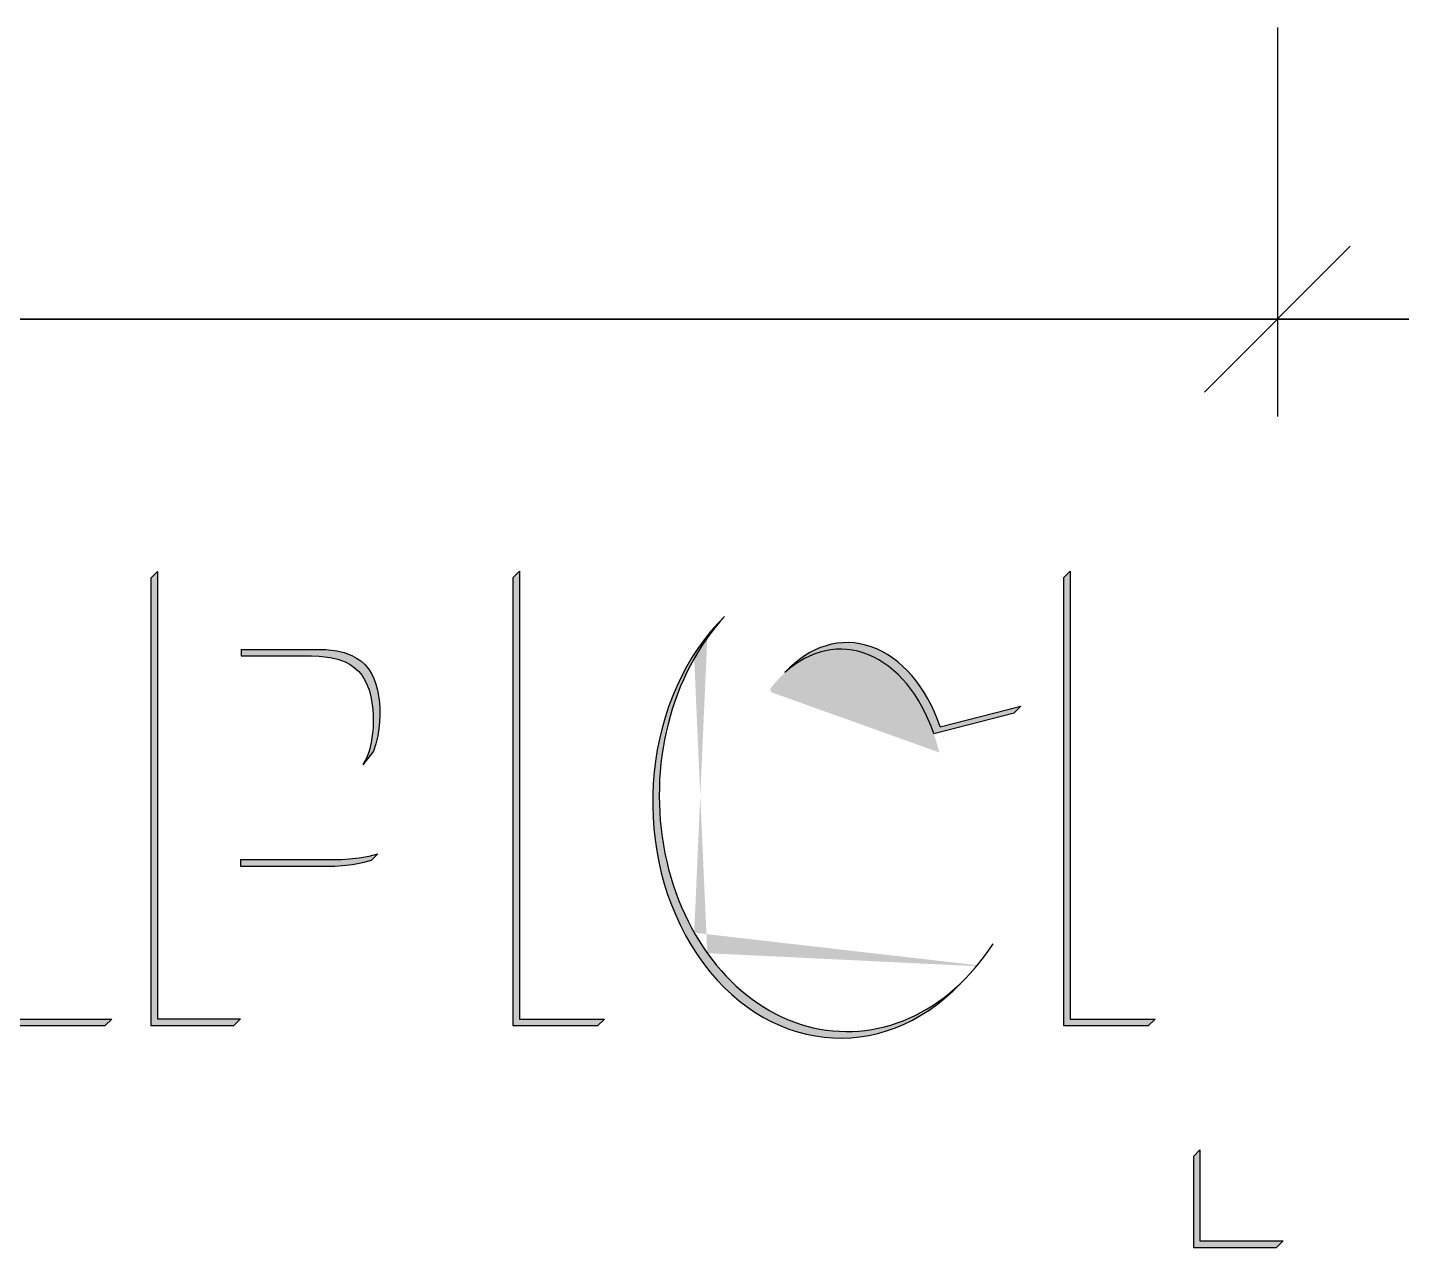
# Model space of a CAD drawing. Extents: x 78 to 306, y -397 to 18.
# Drawn here: x 272.08529 to 272.09942, y -396.67011 to -396.65756 of the extents above; entities that cross this region are included whole.
import ezdxf

# ---------------------------------------------------------------- set-up
doc = ezdxf.new("R2010")
doc.units = 0
doc.header["$LTSCALE"] = 0.5
doc.header["$MEASUREMENT"] = 0
doc.layers.get('0').update_dxf_attribs({"linetype": 'CONTINUOUS'})
doc.layers.add('MERDIVEN', color=3, linetype='CONTINUOUS')
doc.layers.add('OLCU', color=31, linetype='CONTINUOUS')

msp = doc.modelspace()

# ---------------------------------------------------------------- hatches: boundary and pattern name
at = {"layer": 'MERDIVEN', "ltscale": 1.4}
for points in [[(272.0866274080942, -396.6631555171537), (272.0865600127562, -396.6632229124917), (272.0865600127562, -396.6678241839932), (272.0874137810957, -396.6678241839932), (272.0874811764337, -396.6677567886553), (272.0866274080942, -396.6677567886552)], [(272.0903487418635, -396.6631511927998), (272.0902813465255, -396.6632185881378), (272.0902813465255, -396.6678261235931), (272.0911560023272, -396.6678261235931), (272.0912233976652, -396.6677587282551), (272.0903487418635, -396.6677587282551)], [(272.096011363874, -396.6631511927998), (272.0959439685359, -396.6632185881378), (272.0959439685359, -396.6678261235931), (272.0968186243377, -396.6678261235931), (272.0968860196757, -396.6677587282551), (272.096011363874, -396.6677587282551)], [(272.0887181308764, -396.6640740289938), (272.0886744328096, -396.6640450939789), (272.0886261405697, -396.6640176534099), (272.0885479327829, -396.6639892271425), (272.0884715947177, -396.6639718979303), (272.0883572745922, -396.6639581935441), (272.0882771970837, -396.6639564447245), (272.0874873732255, -396.6639564447245), (272.0874873732255, -396.6640238400626), (272.0882098017458, -396.6640238400626), (272.0882898792542, -396.6640255888821), (272.0884041993797, -396.6640392932683), (272.0884805374449, -396.6640566224805), (272.0885587452317, -396.6640850487478), (272.0886070374717, -396.6641124893169), (272.0886507355384, -396.6641414243318), (272.0886934720339, -396.664178594697), (272.0887310267294, -396.6642248271273), (272.0887605149113, -396.6642715365085), (272.0887848747137, -396.6643228882107), (272.0888057087553, -396.6643818711256), (272.0888219486236, -396.6644439383223), (272.0888376008651, -396.6645437164286), (272.0888449729106, -396.6646213322212), (272.0888455071167, -396.6646955457649), (272.0888443318631, -396.6647674699446), (272.0888363721908, -396.664841715285), (272.0888261154319, -396.6649130671238), (272.088806723747, -396.6649941169622), (272.088781455794, -396.6650693162041), (272.0887391466635, -396.6651422260822), (272.0888488511321, -396.6650019208661), (272.0888741190851, -396.6649267216242), (272.0888935107699, -396.6648456717858), (272.0889037675288, -396.664774319947), (272.0889117272011, -396.6647000746066), (272.0889129024548, -396.6646281504268), (272.0889123682485, -396.6645539368832), (272.088904996203, -396.6644763210905), (272.0888893439616, -396.6643765429844), (272.0888731040933, -396.6643144757876), (272.0888522700517, -396.6642554928727), (272.0888279102492, -396.6642041411705), (272.0887984220673, -396.6641574317894), (272.0887608673719, -396.664111199359)], [(272.0887347661727, -396.6661491010062), (272.0888268099, -396.6661250308894), (272.088894205238, -396.6660576355514), (272.0888021615107, -396.6660817056682), (272.0887014102225, -396.6660997344082), (272.0885976139589, -396.6661115945846), (272.0885196732752, -396.6661170954171), (272.088445578876, -396.66611881244), (272.0874811764337, -396.66611881244), (272.0874811764337, -396.666186207778), (272.088378183538, -396.666186207778), (272.0884522779372, -396.6661844907551), (272.088530218621, -396.6661789899226), (272.0886340148845, -396.6661671297462)], [(272.0849318376338, -396.6668118855379), (272.0834147988836, -396.6668118855379), (272.0833474035455, -396.6668792808758), (272.0848644422958, -396.6668792808758), (272.0851401995333, -396.6678255512521), (272.0860885757898, -396.6678255512522), (272.0861559711278, -396.6677581559142), (272.0852075948712, -396.6677581559142)], [(272.0973470410602, -396.6691031293344), (272.0972796457223, -396.6691705246724), (272.0972796457223, -396.670108003185), (272.0981348435266, -396.670108003185), (272.0982022388645, -396.6700406078471), (272.0973470410602, -396.6700406078471)]]:
    msp.add_hatch(color=256, dxfattribs=at).paths.add_polyline_path(points)
h = msp.add_hatch(color=256, dxfattribs=at)
edge = h.paths.add_edge_path(flags=17)
edge.add_ellipse((272.0936503926727, -396.6655271345149), major_axis=(-1.273082156944224e-15, 0.002426627807419663), ratio=0.7956937215517803, start_angle=134.8228542013815, end_angle=219.7870126730463)
edge.add_ellipse((272.0937177880107, -396.6654597391769), major_axis=(-1.273082156944224e-15, 0.002426627807419663), ratio=0.7956937215517803, start_angle=131.9100784743816, end_angle=217.2310789902755, ccw=False)
edge.add_line((272.0922808590389, -396.6670806379111), (272.0922808590389, -396.6672377061658))
edge = h.paths.add_edge_path(flags=17)
edge.add_ellipse((272.0937177880107, -396.6654597391769), major_axis=(-1.273082156944224e-15, 0.002426627807419663), ratio=0.7956937215517803, start_angle=48.08992152551832, end_angle=131.9100784743816, ccw=False)
edge.add_line((272.0922808590389, -396.6638388404428), (272.0922808590389, -396.663816562864))
edge.add_ellipse((272.0936503926727, -396.6655271345149), major_axis=(-1.273082156944224e-15, 0.002426627807419663), ratio=0.7956937215517803, start_angle=45.17714579851884, end_angle=134.8228542013815)
edge.add_line((272.0922808590389, -396.6672377061658), (272.0922808590389, -396.6670806379111))
h = msp.add_hatch(color=256, dxfattribs=at)
edge = h.paths.add_edge_path()
edge.add_ellipse((272.0937177880107, -396.6654597391769), major_axis=(-8.250349564596518e-16, 0.001573102309459955), ratio=0.682851785096957, start_angle=-63.29249511386798, end_angle=36.50425769508987)
edge.add_ellipse((272.0936503926727, -396.6655271345149), major_axis=(-8.250349564596518e-16, 0.001573102309459955), ratio=0.682851785096957, start_angle=-63.29249511388991, end_angle=32.150312110613925, ccw=False)
edge.add_line((272.0946099851656, -396.6648201256849), (272.0954374685969, -396.6646082759531))
edge.add_line((272.0954374685969, -396.6646082759531), (272.0955048639348, -396.6645408806152))
edge.add_line((272.0955048639348, -396.6645408806152), (272.0946773805035, -396.6647527303469))

# ---------------------------------------------------------------- linework, layer by layer
at = {"color": 0, "linetype": 'ByBlock'}
for p, q in [((272.098893941935, -396.6598098737721), (272.097393941935, -396.6613098737721)), ((272.097393941935, -396.6613098737721), (272.098893941935, -396.6598098737721))]:
    msp.add_line(p, q, dxfattribs=at)
at = {"layer": 'MERDIVEN', "ltscale": 1.4}
for p, q in [((272.0866274080942, -396.6631555171537), (272.0865600127562, -396.6632229124917)), ((272.0903487418635, -396.6631511927998), (272.0902813465255, -396.6632185881378)), ((272.096011363874, -396.6631511927998), (272.0959439685359, -396.6632185881378)), ((272.0923920363409, -396.6636866148622), (272.0924594316789, -396.6636192195242)), ((272.0874873732255, -396.6639564447245), (272.0874873732255, -396.6640238400626)), ((272.0954374685969, -396.6646082759531), (272.0955048639348, -396.6645408806152)), ((272.0888488511321, -396.6650019208661), (272.0887391466635, -396.6651422260822)), ((272.0874811764337, -396.66611881244), (272.0874811764337, -396.666186207778)), ((272.0888268099, -396.6661250308894), (272.088894205238, -396.6660576355514)), ((272.0860885757898, -396.6678255512522), (272.0861559711278, -396.6677581559142)), ((272.0874137810957, -396.6678241839932), (272.0874811764337, -396.6677567886552)), ((272.0911560023272, -396.6678261235931), (272.0912233976652, -396.6677587282551)), ((272.0968186243377, -396.6678261235931), (272.0968860196757, -396.6677587282551)), ((272.0972796457223, -396.6691705246724), (272.0973470410602, -396.6691031293344)), ((272.0981348435266, -396.670108003185), (272.0982022388645, -396.6700406078471))]:
    msp.add_line(p, q, dxfattribs=at)
at = {"layer": 'MERDIVEN'}
for p, q in [((272.0866274080942, -396.6631555171537), (272.0866274080942, -396.6677567886553)), ((272.0903487418635, -396.6631511927998), (272.0903487418635, -396.6677587282551)), ((272.096011363874, -396.6631511927998), (272.096011363874, -396.6677587282551)), ((272.0865600127562, -396.6632229124917), (272.0865600127562, -396.6678241839932)), ((272.0902813465255, -396.6632185881378), (272.0902813465255, -396.6678261235931)), ((272.0959439685359, -396.6632185881378), (272.0959439685359, -396.6678261235931)), ((272.0874873732255, -396.6639564447245), (272.0882771970837, -396.6639564447245)), ((272.0874873732255, -396.6640238400626), (272.0882098017457, -396.6640238400626)), ((272.0882098017457, -396.6640238400626), (272.0882898792542, -396.6640255888821)), ((272.0882771970837, -396.6639564447245), (272.0883572745922, -396.6639581935441)), ((272.0883572745922, -396.6639581935441), (272.0884715947177, -396.6639718979303)), ((272.0884715947177, -396.6639718979303), (272.0885479327829, -396.6639892271425)), ((272.0885479327829, -396.6639892271425), (272.0886261405697, -396.6640176534099)), ((272.0886261405697, -396.6640176534099), (272.0886744328096, -396.6640450939789)), ((272.0882898792542, -396.6640255888821), (272.0884041993797, -396.6640392932683)), ((272.0884041993797, -396.6640392932683), (272.0884805374449, -396.6640566224805)), ((272.0884805374449, -396.6640566224805), (272.0885587452318, -396.6640850487478)), ((272.0885587452318, -396.6640850487478), (272.0886070374717, -396.6641124893169)), ((272.0886070374717, -396.6641124893169), (272.0886507355384, -396.6641414243317)), ((272.0886507355384, -396.6641414243317), (272.0886934720339, -396.664178594697)), ((272.0886744328096, -396.6640450939789), (272.0887181308763, -396.6640740289938)), ((272.0887181308763, -396.6640740289938), (272.0887608673719, -396.664111199359)), ((272.0887608673719, -396.664111199359), (272.0887984220673, -396.6641574317894)), ((272.0887984220673, -396.6641574317894), (272.0888279102492, -396.6642041411705)), ((272.0886934720339, -396.664178594697), (272.0887310267294, -396.6642248271273)), ((272.0887310267294, -396.6642248271273), (272.0887605149113, -396.6642715365085)), ((272.0887605149113, -396.6642715365085), (272.0887848747137, -396.6643228882107)), ((272.0888279102492, -396.6642041411705), (272.0888522700517, -396.6642554928727)), ((272.0888522700517, -396.6642554928727), (272.0888731040933, -396.6643144757876)), ((272.0887848747137, -396.6643228882107), (272.0888057087553, -396.6643818711256)), ((272.0888057087553, -396.6643818711256), (272.0888219486236, -396.6644439383223)), ((272.0888219486236, -396.6644439383223), (272.0888376008651, -396.6645437164286)), ((272.0888731040933, -396.6643144757876), (272.0888893439616, -396.6643765429844)), ((272.0888893439616, -396.6643765429844), (272.088904996203, -396.6644763210905)), ((272.0888376008651, -396.6645437164286), (272.0888449729106, -396.6646213322212)), ((272.088904996203, -396.6644763210905), (272.0889123682485, -396.6645539368832)), ((272.0889123682485, -396.6645539368832), (272.0889129024548, -396.6646281504269)), ((272.0946773805036, -396.6647527303469), (272.0955048639348, -396.6645408806152)), ((272.0888455071168, -396.6646955457649), (272.0888443318631, -396.6647674699446)), ((272.0888449729106, -396.6646213322212), (272.0888455071168, -396.6646955457649)), ((272.0889117272011, -396.6647000746066), (272.0889037675288, -396.664774319947)), ((272.0889129024548, -396.6646281504269), (272.0889117272011, -396.6647000746066)), ((272.0946099851656, -396.6648201256849), (272.0954374685969, -396.6646082759531)), ((272.0888363721908, -396.664841715285), (272.0888261154319, -396.6649130671238)), ((272.0888443318631, -396.6647674699446), (272.0888363721908, -396.664841715285)), ((272.0888935107699, -396.6648456717858), (272.0888741190851, -396.6649267216242)), ((272.0889037675288, -396.664774319947), (272.0888935107699, -396.6648456717858)), ((272.088806723747, -396.6649941169621), (272.088781455794, -396.6650693162041)), ((272.0888261154319, -396.6649130671238), (272.088806723747, -396.6649941169621)), ((272.0888741190851, -396.6649267216242), (272.0888488511321, -396.6650019208661)), ((272.088781455794, -396.6650693162041), (272.0887391466635, -396.6651422260822)), ((272.0874811764337, -396.66611881244), (272.088445578876, -396.66611881244)), ((272.088445578876, -396.66611881244), (272.0885196732752, -396.6661170954171)), ((272.0885196732752, -396.6661170954171), (272.0885976139589, -396.6661115945846)), ((272.0885976139589, -396.6661115945846), (272.0887014102225, -396.6660997344082)), ((272.0887014102225, -396.6660997344082), (272.0888021615107, -396.6660817056681)), ((272.0887347661728, -396.6661491010062), (272.0888268099, -396.6661250308894)), ((272.0888021615107, -396.6660817056681), (272.088894205238, -396.6660576355514)), ((272.0874811764337, -396.666186207778), (272.0883781835381, -396.666186207778)), ((272.0883781835381, -396.666186207778), (272.0884522779372, -396.6661844907551)), ((272.0884522779372, -396.6661844907551), (272.088530218621, -396.6661789899226)), ((272.088530218621, -396.6661789899226), (272.0886340148845, -396.6661671297462)), ((272.0886340148845, -396.6661671297462), (272.0887347661728, -396.6661491010062)), ((272.0851401995333, -396.6678255512521), (272.0860885757898, -396.6678255512522)), ((272.0852075948712, -396.6677581559142), (272.0861559711278, -396.6677581559142)), ((272.0865600127562, -396.6678241839932), (272.0874137810957, -396.6678241839932)), ((272.0866274080942, -396.6677567886553), (272.0874811764337, -396.6677567886552)), ((272.0902813465255, -396.6678261235931), (272.0911560023272, -396.6678261235931)), ((272.0903487418635, -396.6677587282551), (272.0912233976652, -396.6677587282551)), ((272.0959439685359, -396.6678261235931), (272.0968186243377, -396.6678261235931)), ((272.096011363874, -396.6677587282551), (272.0968860196757, -396.6677587282551)), ((272.0973470410602, -396.6691031293344), (272.0973470410602, -396.6700406078471)), ((272.0972796457223, -396.6691705246724), (272.0972796457223, -396.670108003185)), ((272.0973470410602, -396.6700406078471), (272.0982022388645, -396.6700406078471)), ((272.0972796457223, -396.670108003185), (272.0981348435266, -396.670108003185))]:
    msp.add_line(p, q, dxfattribs=at)
for centre, major_axis, ratio, start_param, end_param in [((272.0936503926727, -396.6655271345149), (-1.273082156944224e-15, 0.002426627807419663), 0.7956937215517803, 0.7098371048123082, 3.836007024267161), ((272.0937177880107, -396.6654597391769), (-1.273082156944224e-15, 0.002426627807419663), 0.7956937215517803, 0.7098371048123082, 4.033748028990869), ((272.0937177880107, -396.6654597391769), (-8.250349564596518e-16, 0.001573102309459955), 0.682851785096957, -1.10466243153942, 0.6371194877757944), ((272.0936503926727, -396.6655271345149), (-8.250349564596518e-16, 0.001573102309459955), 0.682851785096957, -1.104662431539802, 0.5611288018740196)]:
    msp.add_ellipse(centre, major_axis=major_axis, ratio=ratio, start_param=start_param, end_param=end_param, dxfattribs=at)
at = {"layer": 'OLCU', "ltscale": 1.4}
for p, q in [((272.098143941935, -396.6575598737721), (272.098143941935, -396.6615598737721)), ((272.146143941935, -396.6605598737721), (272.026143941935, -396.6605598737721)), ((272.069143941935, -396.6605598737721), (272.098143941935, -396.6605598737721)), ((272.098143941935, -396.6605598737721), (272.146143941935, -396.6605598737721))]:
    msp.add_line(p, q, dxfattribs=at)

doc.saveas('drawing.dxf')
